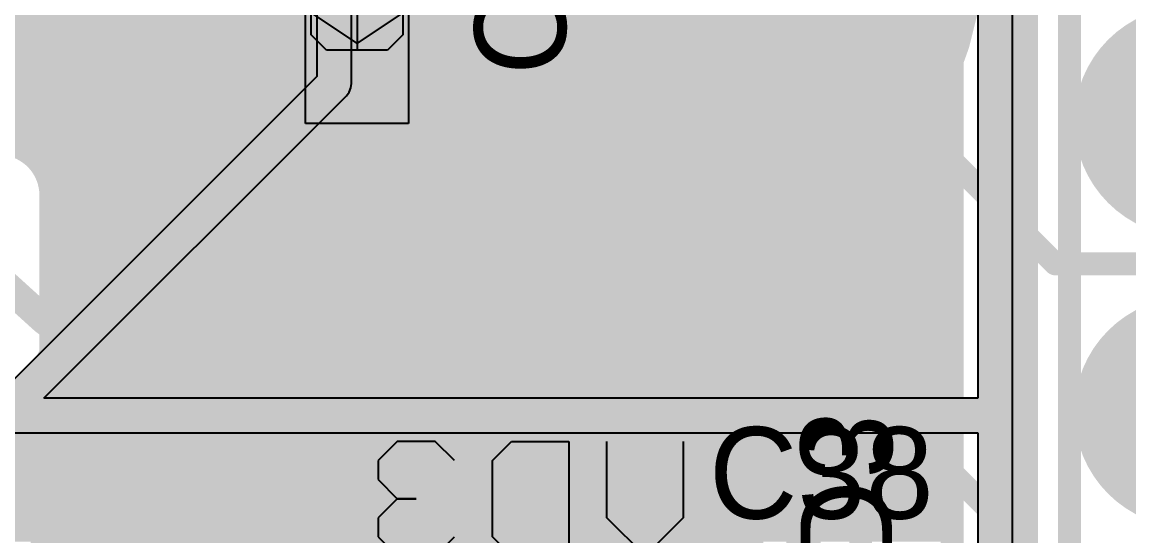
# Model space of a CAD drawing. Header units: millimetres. Extents: x 0.11 to 5.67, y 0.55 to 4.24.
# Drawn here: x 1.9891 to 2.3698, y 1.8947 to 2.0713 of the extents above; entities that cross this region are included whole.
import ezdxf

# ---------------------------------------------------------------- set-up
doc = ezdxf.new("R2010")
doc.units = ezdxf.units.MM
doc.header["$MEASUREMENT"] = 0
for name, color, linetype in [('BottomLayer', 5, 'Continuous'), ('BottomOverlay', 54, 'Continuous'), ('BottomPaste', 16, 'Continuous'), ('BottomSolder', 6, 'Continuous'), ('InternalPlane1', 76, 'Continuous'), ('InternalPlane2', 16, 'Continuous'), ('Mechanical3', 76, 'Continuous'), ('MultiLayer', 9, 'Continuous'), ('TopLayer', 1, 'Continuous'), ('TopOverlay', 2, 'Continuous'), ('TopSolder', 216, 'Continuous'), ('ViaHoleLayer', 16, 'Continuous')]:
    doc.layers.add(name, color=color, linetype=linetype)

# ---------------------------------------------------------------- blocks, each defined once
blk = doc.blocks.new('NANOPINEO_CORE_1')
at = {"layer": 'BottomLayer', "const_width": 0.0315}
for points in [[(0.76083, 0.40433, 1), (0.79232, 0.40433, 1)], [(0.76083, 0.30433, 1), (0.79232, 0.30433, 1)]]:
    blk.add_lwpolyline(points, format="xyb", close=True, dxfattribs=at)
at = {"layer": 'BottomSolder', "const_width": 0.03346}
for points in [[(0.75984, 0.40433, 1), (0.79331, 0.40433, 1)], [(0.75984, 0.30433, 1), (0.79331, 0.30433, 1)]]:
    blk.add_lwpolyline(points, format="xyb", close=True, dxfattribs=at)
at = {"layer": 'InternalPlane1', "const_width": 0.03968}
for points in [[(0.75673, 0.40433, 1), (0.79642, 0.40433, 1)], [(0.75673, 0.30433, 1), (0.79642, 0.30433, 1)]]:
    blk.add_lwpolyline(points, format="xyb", close=True, dxfattribs=at)
at = {"layer": 'InternalPlane2', "const_width": 0.03968}
for points in [[(0.75673, 0.40433, 1), (0.79642, 0.40433, 1)], [(0.75673, 0.30433, 1), (0.79642, 0.30433, 1)]]:
    blk.add_lwpolyline(points, format="xyb", close=True, dxfattribs=at)
at = {"layer": 'MultiLayer', "const_width": 0.0315}
for points in [[(0.76083, 0.40433, 1), (0.79232, 0.40433, 1)], [(0.76083, 0.30433, 1), (0.79232, 0.30433, 1)]]:
    blk.add_lwpolyline(points, format="xyb", close=True, dxfattribs=at)
at = {"layer": 'TopLayer', "const_width": 0.0315}
for points in [[(0.76083, 0.40433, 1), (0.79232, 0.40433, 1)], [(0.76083, 0.30433, 1), (0.79232, 0.30433, 1)]]:
    blk.add_lwpolyline(points, format="xyb", close=True, dxfattribs=at)
at = {"layer": 'TopOverlay', "const_width": 0.00787}
blk.add_lwpolyline([(0.83268, -0.68307), (0.83268, 0.79232)], dxfattribs=at)
at = {"layer": 'TopSolder', "const_width": 0.03346}
for points in [[(0.75984, 0.40433, 1), (0.79331, 0.40433, 1)], [(0.75984, 0.30433, 1), (0.79331, 0.30433, 1)]]:
    blk.add_lwpolyline(points, format="xyb", close=True, dxfattribs=at)
blk = doc.blocks.new('SMA_B_85')
at = {"layer": 'BottomLayer', "const_width": 0.01722}
for points in [[(-0.11737, 0.01722, 1), (-0.10015, 0.01722, 1)], [(-0.06521, 0.01722, 1), (-0.04798, 0.01722, 1)], [(0.04405, 0.01722, 1), (0.06127, 0.01722, 1)], [(0.09621, 0.01722, 1), (0.11343, 0.01722, 1)], [(-0.11737, -0.01722, 1), (-0.10015, -0.01722, 1)], [(0.04405, -0.01722, 1), (0.06127, -0.01722, 1)], [(0.09621, -0.01722, 1), (0.11343, -0.01722, 1)], [(-0.06521, -0.01722, 1), (-0.04798, -0.01722, 1)]]:
    blk.add_lwpolyline(points, format="xyb", close=True, dxfattribs=at)
at = {"layer": 'BottomLayer'}
for points in [[(-0.05659, 0.03445), (-0.10876, 0.03445), (-0.05659, -0.03445), (-0.10876, -0.03445)], [(0.10482, 0.03445), (0.05266, 0.03445), (0.10482, -0.03445), (0.05266, -0.03445)], [(-0.03937, 0.01722), (-0.12598, 0.01722), (-0.03937, -0.01722), (-0.12598, -0.01722)], [(0.12205, 0.01722), (0.03543, 0.01722), (0.12205, -0.01722), (0.03543, -0.01722)]]:
    blk.add_solid(points, dxfattribs=at)
at = {"layer": 'BottomOverlay'}
for points, const_width in [([(-0.1063, 0.05709), (-0.1063, 0.04626)], 0.00787), ([(0.10236, 0.05709), (-0.1063, 0.05709)], 0.00787), ([(0.10236, 0.05709), (0.10236, 0.04626)], 0.00787), ([(-0.02697, 0.035), (-0.02697, -0.035)], 0.005), ([(0.02303, 0.035), (-0.02697, 0)], 0.005), ([(0.02303, 0.035), (0.02303, -0.035)], 0.005), ([(0.02303, -0.035), (-0.02697, 0)], 0.005), ([(-0.1063, -0.04626), (-0.1063, -0.05709)], 0.00787), ([(0.10236, -0.04626), (0.10236, -0.05709)], 0.00787), ([(0.10236, -0.05709), (-0.1063, -0.05709)], 0.00787)]:
    blk.add_lwpolyline(points, dxfattribs=dict(at, const_width=const_width))
for points, const_width in [([(-0.10827, 0.05709, 1), (-0.10433, 0.05709, 1)], 0.00394), ([(-0.10827, 0.05709, 1), (-0.10433, 0.05709, 1)], 0.00394), ([(0.10039, 0.05709, 1), (0.10433, 0.05709, 1)], 0.00394), ([(0.10039, 0.05709, 1), (0.10433, 0.05709, 1)], 0.00394), ([(-0.10827, 0.04626, 1), (-0.10433, 0.04626, 1)], 0.00394), ([(0.10039, 0.04626, 1), (0.10433, 0.04626, 1)], 0.00394), ([(-0.02822, 0.035, 1), (-0.02572, 0.035, 1)], 0.0025), ([(0.02178, 0.035, 1), (0.02428, 0.035, 1)], 0.0025), ([(0.02178, 0.035, 1), (0.02428, 0.035, 1)], 0.0025), ([(-0.02822, 0, 1), (-0.02572, 0, 1)], 0.0025), ([(-0.02822, 0, 1), (-0.02572, 0, 1)], 0.0025), ([(-0.02822, -0.035, 1), (-0.02572, -0.035, 1)], 0.0025), ([(0.02178, -0.035, 1), (0.02428, -0.035, 1)], 0.0025), ([(0.02178, -0.035, 1), (0.02428, -0.035, 1)], 0.0025), ([(-0.10827, -0.04626, 1), (-0.10433, -0.04626, 1)], 0.00394), ([(0.10039, -0.04626, 1), (0.10433, -0.04626, 1)], 0.00394), ([(-0.10827, -0.05709, 1), (-0.10433, -0.05709, 1)], 0.00394), ([(-0.10827, -0.05709, 1), (-0.10433, -0.05709, 1)], 0.00394), ([(0.10039, -0.05709, 1), (0.10433, -0.05709, 1)], 0.00394), ([(0.10039, -0.05709, 1), (0.10433, -0.05709, 1)], 0.00394)]:
    blk.add_lwpolyline(points, format="xyb", close=True, dxfattribs=dict(at, const_width=const_width))
at = {"layer": 'BottomPaste', "const_width": 0.01722}
for points in [[(-0.11737, 0.01722, 1), (-0.10015, 0.01722, 1)], [(-0.06521, 0.01722, 1), (-0.04798, 0.01722, 1)], [(0.04405, 0.01722, 1), (0.06127, 0.01722, 1)], [(0.09621, 0.01722, 1), (0.11343, 0.01722, 1)], [(-0.11737, -0.01722, 1), (-0.10015, -0.01722, 1)], [(0.04405, -0.01722, 1), (0.06127, -0.01722, 1)], [(0.09621, -0.01722, 1), (0.11343, -0.01722, 1)], [(-0.06521, -0.01722, 1), (-0.04798, -0.01722, 1)]]:
    blk.add_lwpolyline(points, format="xyb", close=True, dxfattribs=at)
at = {"layer": 'BottomPaste'}
for points in [[(-0.05659, 0.03445), (-0.10876, 0.03445), (-0.05659, -0.03445), (-0.10876, -0.03445)], [(0.10482, 0.03445), (0.05266, 0.03445), (0.10482, -0.03445), (0.05266, -0.03445)], [(-0.03937, 0.01722), (-0.12598, 0.01722), (-0.03937, -0.01722), (-0.12598, -0.01722)], [(0.12205, 0.01722), (0.03543, 0.01722), (0.12205, -0.01722), (0.03543, -0.01722)]]:
    blk.add_solid(points, dxfattribs=at)
at = {"layer": 'BottomSolder', "const_width": 0.01919}
for points in [[(-0.11836, 0.01722, 1), (-0.09916, 0.01722, 1)], [(-0.06619, 0.01722, 1), (-0.047, 0.01722, 1)], [(0.04306, 0.01722, 1), (0.06225, 0.01722, 1)], [(0.09523, 0.01722, 1), (0.11442, 0.01722, 1)], [(-0.11836, -0.01722, 1), (-0.09916, -0.01722, 1)], [(-0.06619, -0.01722, 1), (-0.047, -0.01722, 1)], [(0.04306, -0.01722, 1), (0.06225, -0.01722, 1)], [(0.09523, -0.01722, 1), (0.11442, -0.01722, 1)]]:
    blk.add_lwpolyline(points, format="xyb", close=True, dxfattribs=at)
at = {"layer": 'BottomSolder'}
for points in [[(-0.05659, 0.03642), (-0.10876, 0.03642), (-0.05659, -0.03642), (-0.10876, -0.03642)], [(0.10482, 0.03642), (0.05266, 0.03642), (0.10482, -0.03642), (0.05266, -0.03642)], [(-0.0374, 0.01722), (-0.12795, 0.01722), (-0.0374, -0.01722), (-0.12795, -0.01722)], [(0.12402, 0.01722), (0.03346, 0.01722), (0.12402, -0.01722), (0.03346, -0.01722)]]:
    blk.add_solid(points, dxfattribs=at)
at = {"layer": 'Mechanical3'}
for p, q in [((-0.10039, -0.00032), (-0.08727, 0.0128)), ((-0.08727, 0.0128), (-0.07416, -0.00032)), ((-0.06104, -0.02656), (-0.06104, 0.0128)), ((-0.06104, 0.0128), (-0.04136, 0.0128)), ((-0.04136, 0.0128), (-0.0348, 0.00624)), ((-0.01512, 0.0128), (-0.02168, 0.00624)), ((-0.002, 0.0128), (-0.01512, 0.0128)), ((0.00456, 0.00624), (-0.002, 0.0128)), ((-0.0348, 0.00624), (-0.0348, -0.02)), ((0.00456, -0.00032), (0.00456, 0.00624)), ((-0.10039, -0.02656), (-0.10039, -0.00032)), ((-0.07416, -0.00032), (-0.07416, -0.02656)), ((-0.002, -0.00688), (0.00456, -0.00032)), ((-0.002, -0.00688), (-0.00856, -0.00688)), ((-0.00856, -0.00688), (-0.002, -0.00688)), ((0.00456, -0.01344), (-0.002, -0.00688)), ((0.00456, -0.02), (0.00456, -0.01344)), ((-0.0348, -0.02), (-0.04136, -0.02656)), ((-0.02168, -0.02), (-0.01512, -0.02656)), ((-0.002, -0.02656), (0.00456, -0.02)), ((-0.04136, -0.02656), (-0.06104, -0.02656)), ((-0.01512, -0.02656), (-0.002, -0.02656))]:
    blk.add_line(p, q, dxfattribs=at)
blk = doc.blocks.new('SDR0805_181')
at = {"layer": 'TopOverlay', "const_width": 0.00709}
blk.add_lwpolyline([(0.06036, -0.17141, -0.141431), (-0.05892, -0.17183)], format="xyb", dxfattribs=at)
blk = doc.blocks.new('CC0603_B_241')
at = {"layer": 'BottomLayer'}
for points in [[(-0.05315, -0.01772), (-0.01378, -0.01772), (-0.05315, 0.01772), (-0.01378, 0.01772)], [(0.05315, 0.01772), (0.01378, 0.01772), (0.05315, -0.01772), (0.01378, -0.01772)]]:
    blk.add_solid(points, dxfattribs=at)
at = {"layer": 'BottomOverlay', "const_width": 0.00701}
for points in [[(-0.06031, -0.02558, -0.201181), (-0.06035, 0.02547)], [(0.06042, 0.02547, -0.201181), (0.06038, -0.02558)]]:
    blk.add_lwpolyline(points, format="xyb", dxfattribs=at)
at = {"layer": 'BottomOverlay', "const_width": 0.0035}
for points in [[(-0.0621, 0.02547, 1), (-0.0586, 0.02547, 1)], [(-0.06172, 0.0255, 1), (-0.05821, 0.0255, 1)], [(0.05828, 0.0255, 1), (0.06179, 0.0255, 1)], [(0.05867, 0.02547, 1), (0.06217, 0.02547, 1)], [(-0.06206, -0.02558, 1), (-0.05856, -0.02558, 1)], [(-0.06179, -0.02559, 1), (-0.05829, -0.02559, 1)], [(0.05829, -0.02559, 1), (0.06179, -0.02559, 1)], [(0.05863, -0.02558, 1), (0.06213, -0.02558, 1)]]:
    blk.add_lwpolyline(points, format="xyb", close=True, dxfattribs=at)
at = {"layer": 'BottomOverlay', "const_width": 0.00701}
for points in [[(0.06004, 0.0255), (-0.05996, 0.0255)], [(0.06004, -0.02559), (-0.06004, -0.02559)]]:
    blk.add_lwpolyline(points, dxfattribs=at)
at = {"layer": 'BottomPaste'}
for p, q in [((-0.05315, -0.01772), (-0.05315, 0.01772)), ((-0.05315, 0.01772), (-0.01378, 0.01772)), ((-0.01378, 0.01772), (-0.02559, 0)), ((0.02559, 0), (0.01378, 0.01772)), ((0.01378, 0.01772), (0.05315, 0.01772)), ((0.05315, 0.01772), (0.05315, -0.01772)), ((-0.02559, 0), (-0.01378, -0.01772)), ((0.01378, -0.01772), (0.02559, 0)), ((-0.01378, -0.01772), (-0.05315, -0.01772)), ((0.05315, -0.01772), (0.01378, -0.01772))]:
    blk.add_line(p, q, dxfattribs=at)
at = {"layer": 'BottomSolder'}
for points in [[(-0.05512, -0.01969), (-0.01181, -0.01969), (-0.05512, 0.01969), (-0.01181, 0.01969)], [(0.05512, 0.01969), (0.01181, 0.01969), (0.05512, -0.01969), (0.01181, -0.01969)]]:
    blk.add_solid(points, dxfattribs=at)
at = {"layer": 'Mechanical3'}
for p, q in [((-0.0561, 0.0105), (-0.05085, 0.01575)), ((-0.05085, 0.01575), (-0.04036, 0.01575)), ((-0.04036, 0.01575), (-0.03511, 0.0105)), ((-0.01937, 0.01575), (-0.02462, 0.0105)), ((-0.00887, 0.01575), (-0.01937, 0.01575)), ((-0.00363, 0.0105), (-0.00887, 0.01575)), ((0.00687, 0.0105), (0.01212, 0.01575)), ((0.01212, 0.01575), (0.02261, 0.01575)), ((0.02261, 0.01575), (0.02786, 0.0105)), ((-0.0561, -0.01049), (-0.0561, 0.0105)), ((-0.00363, 0.00525), (-0.00363, 0.0105)), ((0.02786, 0.0105), (0.02786, -0.01049)), ((-0.00887, 0.00001), (-0.00363, 0.00525)), ((-0.00887, 0.00001), (-0.01412, 0.00001)), ((-0.01412, 0.00001), (-0.00887, 0.00001)), ((-0.00363, -0.00524), (-0.00887, 0.00001)), ((0.00687, -0.00524), (0.01212, 0.00001)), ((0.01212, 0.00001), (0.02786, 0.00001)), ((-0.00363, -0.01049), (-0.00363, -0.00524)), ((0.00687, -0.01049), (0.00687, -0.00524)), ((-0.05085, -0.01574), (-0.0561, -0.01049)), ((-0.03511, -0.01049), (-0.04036, -0.01574)), ((-0.02462, -0.01049), (-0.01937, -0.01574)), ((-0.00887, -0.01574), (-0.00363, -0.01049)), ((0.01212, -0.01574), (0.00687, -0.01049)), ((0.02786, -0.01049), (0.02261, -0.01574)), ((-0.04036, -0.01574), (-0.05085, -0.01574)), ((-0.01937, -0.01574), (-0.00887, -0.01574)), ((0.02261, -0.01574), (0.01212, -0.01574))]:
    blk.add_line(p, q, dxfattribs=at)
blk = doc.blocks.new('CC16X10_CAP0_5_1__P________242')
at = {"layer": 'InternalPlane1', "const_width": 0.01181}
blk.add_lwpolyline([(0.22203, -0.04324, -0.240079), (0.17797, -0.04324)], format="xyb", dxfattribs=at)
at = {"layer": 'InternalPlane2', "const_width": 0.01181}
blk.add_lwpolyline([(0.02203, -0.04324, -0.240079), (-0.02203, -0.04324)], format="xyb", dxfattribs=at)
at = {"layer": 'TopOverlay', "const_width": 0.01}
blk.add_lwpolyline([(0.29685, 0, 1), (-0.09685, 0, 1)], format="xyb", close=True, dxfattribs=at)

msp = doc.modelspace()

# ---------------------------------------------------------------- linework, layer by layer
at = {"layer": 'BottomLayer'}
for points, const_width in [([(2.30807, 2.02461), (2.30807, 2.75394)], 0.00787), ([(2.29134, 1.93406), (2.29134, 2.73032)], 0.00787), ([(2.27756, 1.86122), (2.27756, 2.71161)], 0.00787), ([(2.25984, 1.86122), (2.25984, 2.10404)], 0.00787), ([(2.0748, 2.02461), (2.0748, 2.0876)], 0.00787), ([(2.13386, 2.02461), (2.13386, 2.0876)], 0.00787), ([(2.10433, 2.0561), (2.10433, 2.08366)], 0.00787), ([(1.96949, 2.06988), (2.0748, 2.06988)], 0.00787), ([(2.13386, 2.06988), (2.25984, 2.06988)], 0.00787), ([(1.96949, 2.062), (2.0748, 2.062)], 0.00787), ([(2.10335, 2.05512), (2.10433, 2.0561)], 0.01969), ([(2.10335, 2.02165), (2.10335, 2.05512)], 0.01969), ([(2.13386, 2.062), (2.25984, 2.062)], 0.00787), ([(2.07874, 2.0561), (2.10433, 2.0561)], 0.00787), ([(2.10433, 2.0561), (2.12992, 2.0561)], 0.00787), ([(2.10433, 2.02854), (2.10433, 2.0561)], 0.00787), ([(1.96949, 2.05413), (2.0748, 2.05413)], 0.00787), ([(2.13386, 2.05413), (2.25984, 2.05413)], 0.00787), ([(1.96949, 2.04625), (2.0748, 2.04625)], 0.00787), ([(2.13386, 2.04625), (2.25984, 2.04625)], 0.00787), ([(1.96949, 2.03838), (2.0748, 2.03838)], 0.00787), ([(2.13386, 2.03838), (2.25984, 2.03838)], 0.00787), ([(1.96949, 2.03051), (2.0748, 2.03051)], 0.00787), ([(2.13386, 2.03051), (2.25984, 2.03051)], 0.00787), ([(1.99533, 2.02263), (2.25984, 2.02263)], 0.00787), ([(2.0748, 2.02461), (2.13386, 2.02461)], 0.00787), ([(2.30807, 2.02461), (2.34449, 1.98819)], 0.00787), ([(1.99877, 2.01476), (2.25984, 2.01476)], 0.00787), ([(1.99902, 1.94488), (1.99902, 2.01181)], 0.00787), ([(1.99902, 2.00688), (2.25984, 2.00688)], 0.00787), ([(1.99902, 1.99901), (2.25984, 1.99901)], 0.00787), ([(1.99902, 1.99114), (2.25984, 1.99114)], 0.00787), ([(2.34449, 1.98819), (2.43917, 1.98819)], 0.00787), ([(1.99902, 1.98326), (2.25984, 1.98326)], 0.00787), ([(1.99902, 1.97539), (2.25984, 1.97539)], 0.00787), ([(1.99902, 1.96751), (2.25984, 1.96751)], 0.00787), ([(1.99902, 1.95964), (2.25984, 1.95964)], 0.00787), ([(1.99902, 1.95177), (2.25984, 1.95177)], 0.00787), ([(2.01132, 1.94685), (2.06348, 1.94685)], 0.00787), ([(2.17274, 1.94882), (2.2249, 1.94882)], 0.00787), ([(2.0374, 1.90059), (2.0374, 1.94291)], 0.00787), ([(2.07625, 1.94389), (2.15597, 1.94389)], 0.00787), ([(2.24167, 1.94389), (2.25984, 1.94389)], 0.00787), ([(2.08611, 1.93602), (2.14764, 1.93602)], 0.00787), ([(2.25, 1.93602), (2.25984, 1.93602)], 0.00787), ([(2.29134, 1.93406), (2.33465, 1.89075)], 0.00787), ([(2.09062, 1.92814), (2.1435, 1.92814)], 0.00787), ([(2.25413, 1.92814), (2.25984, 1.92814)], 0.00787), ([(2.09242, 1.92027), (2.14183, 1.92027)], 0.00787), ([(2.25581, 1.92027), (2.25984, 1.92027)], 0.00787), ([(2.09252, 1.88337), (2.09252, 1.91782)], 0.00787), ([(2.14173, 1.88337), (2.14173, 1.91782)], 0.00787), ([(2.19094, 1.89272), (2.19882, 1.90059)], 0.03937), ([(2.19882, 1.90059), (2.20276, 1.89665)], 0.03937), ([(2.25591, 1.88337), (2.25591, 1.91782)], 0.00787), ([(2.09252, 1.9124), (2.14173, 1.9124)], 0.00787), ([(2.20276, 1.82185), (2.20276, 1.89665)], 0.03937), ([(2.25591, 1.9124), (2.25984, 1.9124)], 0.00787), ([(2.0374, 1.90059), (2.09941, 1.90059)], 0.01969), ([(2.09252, 1.90452), (2.14173, 1.90452)], 0.00787), ([(2.25591, 1.90452), (2.25984, 1.90452)], 0.00787), ([(1.98622, 1.90059), (2.0374, 1.90059)], 0.00787), ([(2.0374, 1.90059), (2.08858, 1.90059)], 0.00787), ([(2.0374, 1.85827), (2.0374, 1.90059)], 0.00787), ([(2.09252, 1.89665), (2.14173, 1.89665)], 0.00787), ([(2.25591, 1.89665), (2.25984, 1.89665)], 0.00787)]:
    msp.add_lwpolyline(points, dxfattribs=dict(at, const_width=const_width))
for points, const_width in [([(2.07283, 2.06988, 1), (2.07677, 2.06988, 1)], 0.00394), ([(2.13189, 2.06988, 1), (2.13583, 2.06988, 1)], 0.00394), ([(2.25787, 2.06988, 1), (2.26181, 2.06988, 1)], 0.00394), ([(2.07283, 2.062, 1), (2.07677, 2.062, 1)], 0.00394), ([(2.09843, 2.05512, 1), (2.10827, 2.05512, 1)], 0.00984), ([(2.09843, 2.05512, 1), (2.10827, 2.05512, 1)], 0.00984), ([(2.09941, 2.0561, 1), (2.10925, 2.0561, 1)], 0.00984), ([(2.13189, 2.062, 1), (2.13583, 2.062, 1)], 0.00394), ([(2.25787, 2.062, 1), (2.26181, 2.062, 1)], 0.00394), ([(2.07677, 2.0561, 1), (2.08071, 2.0561, 1)], 0.00394), ([(2.10236, 2.0561, 1), (2.1063, 2.0561, 1)], 0.00394), ([(2.10236, 2.0561, 1), (2.1063, 2.0561, 1)], 0.00394), ([(2.10236, 2.0561, 1), (2.1063, 2.0561, 1)], 0.00394), ([(2.10236, 2.0561, 1), (2.1063, 2.0561, 1)], 0.00394), ([(2.12795, 2.0561, 1), (2.13189, 2.0561, 1)], 0.00394), ([(2.07283, 2.05413, 1), (2.07677, 2.05413, 1)], 0.00394), ([(2.13189, 2.05413, 1), (2.13583, 2.05413, 1)], 0.00394), ([(2.25787, 2.05413, 1), (2.26181, 2.05413, 1)], 0.00394), ([(2.07283, 2.04625, 1), (2.07677, 2.04625, 1)], 0.00394), ([(2.13189, 2.04625, 1), (2.13583, 2.04625, 1)], 0.00394), ([(2.25787, 2.04625, 1), (2.26181, 2.04625, 1)], 0.00394), ([(2.07283, 2.03838, 1), (2.07677, 2.03838, 1)], 0.00394), ([(2.13189, 2.03838, 1), (2.13583, 2.03838, 1)], 0.00394), ([(2.25787, 2.03838, 1), (2.26181, 2.03838, 1)], 0.00394), ([(2.07283, 2.03051, 1), (2.07677, 2.03051, 1)], 0.00394), ([(2.09744, 2.02165, 1), (2.10925, 2.02165, 1)], 0.01181), ([(2.13189, 2.03051, 1), (2.13583, 2.03051, 1)], 0.00394), ([(2.25787, 2.03051, 1), (2.26181, 2.03051, 1)], 0.00394), ([(2.09843, 2.02165, 1), (2.10827, 2.02165, 1)], 0.00984), ([(2.10236, 2.02854, 1), (2.1063, 2.02854, 1)], 0.00394), ([(1.99336, 2.02263, 1), (1.9973, 2.02263, 1)], 0.00394), ([(2.07283, 2.02461, 1), (2.07677, 2.02461, 1)], 0.00394), ([(2.07283, 2.02461, 1), (2.07677, 2.02461, 1)], 0.00394), ([(2.13189, 2.02461, 1), (2.13583, 2.02461, 1)], 0.00394), ([(2.13189, 2.02461, 1), (2.13583, 2.02461, 1)], 0.00394), ([(2.25787, 2.02263, 1), (2.26181, 2.02263, 1)], 0.00394), ([(2.3061, 2.02461, 1), (2.31004, 2.02461, 1)], 0.00394), ([(2.3061, 2.02461, 1), (2.31004, 2.02461, 1)], 0.00394), ([(1.9968, 2.01476, 1), (2.00074, 2.01476, 1)], 0.00394), ([(2.25787, 2.01476, 1), (2.26181, 2.01476, 1)], 0.00394), ([(1.99705, 2.01181, 1), (2.00098, 2.01181, 1)], 0.00394), ([(1.99705, 2.01181, 1), (2.00098, 2.01181, 1)], 0.00394), ([(1.99705, 2.01181, 1), (2.00098, 2.01181, 1)], 0.00394), ([(1.99705, 2.00688, 1), (2.00098, 2.00688, 1)], 0.00394), ([(2.25787, 2.00688, 1), (2.26181, 2.00688, 1)], 0.00394), ([(1.99705, 1.99901, 1), (2.00098, 1.99901, 1)], 0.00394), ([(2.25787, 1.99901, 1), (2.26181, 1.99901, 1)], 0.00394), ([(1.99705, 1.99114, 1), (2.00098, 1.99114, 1)], 0.00394), ([(2.25787, 1.99114, 1), (2.26181, 1.99114, 1)], 0.00394), ([(2.34252, 1.98819, 1), (2.34646, 1.98819, 1)], 0.00394), ([(2.34252, 1.98819, 1), (2.34646, 1.98819, 1)], 0.00394), ([(1.99705, 1.98326, 1), (2.00098, 1.98326, 1)], 0.00394), ([(2.25787, 1.98326, 1), (2.26181, 1.98326, 1)], 0.00394), ([(1.99705, 1.97539, 1), (2.00098, 1.97539, 1)], 0.00394), ([(2.25787, 1.97539, 1), (2.26181, 1.97539, 1)], 0.00394), ([(1.99705, 1.96751, 1), (2.00098, 1.96751, 1)], 0.00394), ([(2.25787, 1.96751, 1), (2.26181, 1.96751, 1)], 0.00394), ([(1.99705, 1.95964, 1), (2.00098, 1.95964, 1)], 0.00394), ([(2.25787, 1.95964, 1), (2.26181, 1.95964, 1)], 0.00394), ([(1.99705, 1.95177, 1), (2.00098, 1.95177, 1)], 0.00394), ([(2.25787, 1.95177, 1), (2.26181, 1.95177, 1)], 0.00394), ([(2.00935, 1.94685, 1), (2.01329, 1.94685, 1)], 0.00394), ([(2.00935, 1.94685, 1), (2.01329, 1.94685, 1)], 0.00394), ([(2.06152, 1.94685, 1), (2.06545, 1.94685, 1)], 0.00394), ([(2.06152, 1.94685, 1), (2.06545, 1.94685, 1)], 0.00394), ([(2.17077, 1.94882, 1), (2.1747, 1.94882, 1)], 0.00394), ([(2.17077, 1.94882, 1), (2.1747, 1.94882, 1)], 0.00394), ([(2.22293, 1.94882, 1), (2.22687, 1.94882, 1)], 0.00394), ([(2.22293, 1.94882, 1), (2.22687, 1.94882, 1)], 0.00394), ([(1.99703, 1.94411, 1), (2.00097, 1.94411, 1)], 0.00394), ([(1.99705, 1.94488, 1), (2.00098, 1.94488, 1)], 0.00394), ([(2.03543, 1.94291, 1), (2.03937, 1.94291, 1)], 0.00394), ([(2.07428, 1.94389, 1), (2.07822, 1.94389, 1)], 0.00394), ([(2.154, 1.94389, 1), (2.15794, 1.94389, 1)], 0.00394), ([(2.2397, 1.94389, 1), (2.24364, 1.94389, 1)], 0.00394), ([(2.25787, 1.94389, 1), (2.26181, 1.94389, 1)], 0.00394), ([(2.08414, 1.93602, 1), (2.08807, 1.93602, 1)], 0.00394), ([(2.14567, 1.93602, 1), (2.14961, 1.93602, 1)], 0.00394), ([(2.24803, 1.93602, 1), (2.25197, 1.93602, 1)], 0.00394), ([(2.25787, 1.93602, 1), (2.26181, 1.93602, 1)], 0.00394), ([(2.28937, 1.93406, 1), (2.29331, 1.93406, 1)], 0.00394), ([(2.28937, 1.93406, 1), (2.29331, 1.93406, 1)], 0.00394), ([(2.08865, 1.92814, 1), (2.09259, 1.92814, 1)], 0.00394), ([(2.14154, 1.92814, 1), (2.14547, 1.92814, 1)], 0.00394), ([(2.25217, 1.92814, 1), (2.2561, 1.92814, 1)], 0.00394), ([(2.25787, 1.92814, 1), (2.26181, 1.92814, 1)], 0.00394), ([(2.09045, 1.92027, 1), (2.09438, 1.92027, 1)], 0.00394), ([(2.13986, 1.92027, 1), (2.1438, 1.92027, 1)], 0.00394), ([(2.25384, 1.92027, 1), (2.25778, 1.92027, 1)], 0.00394), ([(2.25787, 1.92027, 1), (2.26181, 1.92027, 1)], 0.00394), ([(2.09055, 1.91782, 1), (2.09449, 1.91782, 1)], 0.00394), ([(2.09055, 1.91782, 1), (2.09449, 1.91782, 1)], 0.00394), ([(2.13976, 1.91782, 1), (2.1437, 1.91782, 1)], 0.00394), ([(2.13976, 1.91782, 1), (2.1437, 1.91782, 1)], 0.00394), ([(2.18898, 1.90059, 1), (2.20866, 1.90059, 1)], 0.01969), ([(2.18898, 1.90059, 1), (2.20866, 1.90059, 1)], 0.01969), ([(2.25394, 1.91782, 1), (2.25787, 1.91782, 1)], 0.00394), ([(2.25394, 1.91782, 1), (2.25787, 1.91782, 1)], 0.00394), ([(2.09055, 1.9124, 1), (2.09449, 1.9124, 1)], 0.00394), ([(2.13976, 1.9124, 1), (2.1437, 1.9124, 1)], 0.00394), ([(2.19291, 1.89665, 1), (2.2126, 1.89665, 1)], 0.01969), ([(2.19291, 1.89665, 1), (2.2126, 1.89665, 1)], 0.01969), ([(2.25394, 1.9124, 1), (2.25787, 1.9124, 1)], 0.00394), ([(2.25787, 1.9124, 1), (2.26181, 1.9124, 1)], 0.00394), ([(2.0935, 1.90059, 1), (2.10531, 1.90059, 1)], 0.01181), ([(2.1811, 1.89272, 1), (2.20079, 1.89272, 1)], 0.01969), ([(2.03248, 1.90059, 1), (2.04232, 1.90059, 1)], 0.00984), ([(2.09055, 1.90452, 1), (2.09449, 1.90452, 1)], 0.00394), ([(2.09449, 1.90059, 1), (2.10433, 1.90059, 1)], 0.00984), ([(2.13976, 1.90452, 1), (2.1437, 1.90452, 1)], 0.00394), ([(2.25394, 1.90452, 1), (2.25787, 1.90452, 1)], 0.00394), ([(2.25787, 1.90452, 1), (2.26181, 1.90452, 1)], 0.00394), ([(1.98425, 1.90059, 1), (1.98819, 1.90059, 1)], 0.00394), ([(2.03543, 1.90059, 1), (2.03937, 1.90059, 1)], 0.00394), ([(2.03543, 1.90059, 1), (2.03937, 1.90059, 1)], 0.00394), ([(2.03543, 1.90059, 1), (2.03937, 1.90059, 1)], 0.00394), ([(2.03543, 1.90059, 1), (2.03937, 1.90059, 1)], 0.00394), ([(2.08661, 1.90059, 1), (2.09055, 1.90059, 1)], 0.00394), ([(2.09055, 1.89665, 1), (2.09449, 1.89665, 1)], 0.00394), ([(2.13976, 1.89665, 1), (2.1437, 1.89665, 1)], 0.00394), ([(2.25394, 1.89665, 1), (2.25787, 1.89665, 1)], 0.00394), ([(2.25787, 1.89665, 1), (2.26181, 1.89665, 1)], 0.00394)]:
    msp.add_lwpolyline(points, format="xyb", close=True, dxfattribs=dict(at, const_width=const_width))
at = {"layer": 'BottomLayer', "const_width": 0.00787}
for points in [[(1.98087, 2.02952, -0.4214), (1.99902, 2.01181)], [(1.9809, 2.02952, -0.420884), (1.99902, 2.01181)], [(1.999, 1.94411, -0.109992), (2.01132, 1.94685)], [(2.06348, 1.94685, -0.414214), (2.09252, 1.91782)], [(2.14173, 1.91782, -0.414214), (2.17274, 1.94882)], [(2.2249, 1.94882, -0.414214), (2.25591, 1.91782)]]:
    msp.add_lwpolyline(points, format="xyb", dxfattribs=at)
at = {"layer": 'InternalPlane2'}
for p, q in [((2.31786, 2.90748), (2.31786, 1.94198)), ((2.32978, 1.86319), (2.32978, 2.90501)), ((2.10241, 2.0502), (2.10241, 2.14862)), ((2.0905, 2.14615), (2.0905, 2.05266)), ((2.0905, 2.05266), (1.97982, 1.94198)), ((2.10162, 2.04722), (2.10221, 2.04866)), ((2.10221, 2.04866), (2.10241, 2.0502)), ((1.99666, 1.94198), (2.10067, 2.04598)), ((2.10067, 2.04598), (2.10162, 2.04722)), ((2.31786, 1.94198), (1.99666, 1.94198)), ((1.76181, 1.93007), (2.31786, 1.93007)), ((2.31786, 1.93007), (2.31786, 1.86319))]:
    msp.add_line(p, q, dxfattribs=at)
at = {"layer": 'InternalPlane2', "const_width": 0.01181}
for points in [[(2.32382, 1.86319), (2.32382, 2.90748)], [(2.09646, 2.0502), (2.09646, 2.14862)], [(1.98228, 1.93602), (2.09646, 2.0502)], [(1.98228, 1.93602), (2.06693, 1.93602)], [(2.06693, 1.93602), (2.32185, 1.93602)]]:
    msp.add_lwpolyline(points, dxfattribs=at)
at = {"layer": 'InternalPlane2'}
for points, const_width in [([(2.0935, 2.0502, 1), (2.09941, 2.0502, 1)], 0.00591), ([(2.0935, 2.0502, 1), (2.09941, 2.0502, 1)], 0.00591), ([(2.09039, 2.02165, 1), (2.1163, 2.02165, 1)], 0.02591), ([(2.06398, 1.93602, 1), (2.06988, 1.93602, 1)], 0.00591), ([(2.06398, 1.93602, 1), (2.06988, 1.93602, 1)], 0.00591), ([(2.3189, 1.93602, 1), (2.3248, 1.93602, 1)], 0.00591), ([(2.08646, 1.90059, 1), (2.11236, 1.90059, 1)], 0.02591)]:
    msp.add_lwpolyline(points, format="xyb", close=True, dxfattribs=dict(at, const_width=const_width))
at = {"layer": 'MultiLayer', "const_width": 0.01181}
for points in [[(2.09744, 2.02165, 1), (2.10925, 2.02165, 1)], [(2.0935, 1.90059, 1), (2.10531, 1.90059, 1)]]:
    msp.add_lwpolyline(points, format="xyb", close=True, dxfattribs=at)
at = {"layer": 'TopLayer'}
for points, const_width in [([(2.32776, 1.65966), (2.32776, 2.23426)], 0.00984), ([(2.30906, 1.79196), (2.30906, 2.23426)], 0.00787), ([(2.34941, 1.66043), (2.34941, 2.15433)], 0.00787), ([(1.93969, 2.11391), (1.99481, 2.05879)], 0.00787), ([(1.98372, 2.06988), (2.30906, 2.06988)], 0.00787), ([(1.9916, 2.062), (2.30906, 2.062)], 0.00787), ([(1.99816, 2.05413), (2.30906, 2.05413)], 0.00787), ([(2, 1.96358), (2, 2.04626)], 0.00787), ([(2, 2.04625), (2.30906, 2.04625)], 0.00787), ([(2, 2.03838), (2.30906, 2.03838)], 0.00787), ([(2, 2.03051), (2.30906, 2.03051)], 0.00787), ([(2, 2.02263), (2.30906, 2.02263)], 0.00787), ([(2, 2.01476), (2.30906, 2.01476)], 0.00787), ([(2, 2.00688), (2.30906, 2.00688)], 0.00787), ([(2, 1.99901), (2.30906, 1.99901)], 0.00787), ([(2, 1.99114), (2.30906, 1.99114)], 0.00787), ([(2, 1.98326), (2.30906, 1.98326)], 0.00787), ([(2, 1.97539), (2.30906, 1.97539)], 0.00787), ([(2, 1.96751), (2.30906, 1.96751)], 0.00787), ([(1.99956, 1.95964), (2.30906, 1.95964)], 0.00787), ([(1.95544, 1.91169), (1.99481, 1.95106)], 0.00787), ([(1.99548, 1.95177), (2.30906, 1.95177)], 0.00787), ([(1.98765, 1.94389), (2.30906, 1.94389)], 0.00787), ([(1.97977, 1.93602), (2.30906, 1.93602)], 0.00787), ([(1.9719, 1.92814), (2.30906, 1.92814)], 0.00787), ([(1.96403, 1.92027), (2.30906, 1.92027)], 0.00787), ([(1.95615, 1.9124), (2.30906, 1.9124)], 0.00787), ([(1.54724, 1.90452), (2.30906, 1.90452)], 0.00787), ([(1.54724, 1.89665), (2.30906, 1.89665)], 0.00787)]:
    msp.add_lwpolyline(points, dxfattribs=dict(at, const_width=const_width))
for points, const_width in [([(2.30709, 2.06988, 1), (2.31102, 2.06988, 1)], 0.00394), ([(1.98963, 2.062, 1), (1.99356, 2.062, 1)], 0.00394), ([(2.30709, 2.062, 1), (2.31102, 2.062, 1)], 0.00394), ([(1.99284, 2.05879, 1), (1.99678, 2.05879, 1)], 0.00394), ([(1.99284, 2.05879, 1), (1.99678, 2.05879, 1)], 0.00394), ([(1.99284, 2.05879, 1), (1.99678, 2.05879, 1)], 0.00394), ([(1.99619, 2.05413, 1), (2.00013, 2.05413, 1)], 0.00394), ([(2.30709, 2.05413, 1), (2.31102, 2.05413, 1)], 0.00394), ([(1.99803, 2.04626, 1), (2.00197, 2.04626, 1)], 0.00394), ([(1.99803, 2.04626, 1), (2.00197, 2.04626, 1)], 0.00394), ([(1.99803, 2.04626, 1), (2.00197, 2.04626, 1)], 0.00394), ([(1.99803, 2.04625, 1), (2.00197, 2.04625, 1)], 0.00394), ([(2.30709, 2.04625, 1), (2.31102, 2.04625, 1)], 0.00394), ([(1.99803, 2.03838, 1), (2.00197, 2.03838, 1)], 0.00394), ([(2.30709, 2.03838, 1), (2.31102, 2.03838, 1)], 0.00394), ([(1.99803, 2.03051, 1), (2.00197, 2.03051, 1)], 0.00394), ([(2.09744, 2.02165, 1), (2.10925, 2.02165, 1)], 0.01181), ([(2.30709, 2.03051, 1), (2.31102, 2.03051, 1)], 0.00394), ([(1.99803, 2.02263, 1), (2.00197, 2.02263, 1)], 0.00394), ([(2.30709, 2.02263, 1), (2.31102, 2.02263, 1)], 0.00394), ([(1.99803, 2.01476, 1), (2.00197, 2.01476, 1)], 0.00394), ([(2.30709, 2.01476, 1), (2.31102, 2.01476, 1)], 0.00394), ([(1.99803, 2.00688, 1), (2.00197, 2.00688, 1)], 0.00394), ([(2.30709, 2.00688, 1), (2.31102, 2.00688, 1)], 0.00394), ([(1.99803, 1.99901, 1), (2.00197, 1.99901, 1)], 0.00394), ([(2.30709, 1.99901, 1), (2.31102, 1.99901, 1)], 0.00394), ([(1.99803, 1.99114, 1), (2.00197, 1.99114, 1)], 0.00394), ([(2.30709, 1.99114, 1), (2.31102, 1.99114, 1)], 0.00394), ([(1.99803, 1.98326, 1), (2.00197, 1.98326, 1)], 0.00394), ([(2.30709, 1.98326, 1), (2.31102, 1.98326, 1)], 0.00394), ([(1.99803, 1.97539, 1), (2.00197, 1.97539, 1)], 0.00394), ([(2.30709, 1.97539, 1), (2.31102, 1.97539, 1)], 0.00394), ([(1.99803, 1.96751, 1), (2.00197, 1.96751, 1)], 0.00394), ([(2.30709, 1.96751, 1), (2.31102, 1.96751, 1)], 0.00394), ([(1.99803, 1.96358, 1), (2.00197, 1.96358, 1)], 0.00394), ([(1.99803, 1.96358, 1), (2.00197, 1.96358, 1)], 0.00394), ([(1.99803, 1.96358, 1), (2.00197, 1.96358, 1)], 0.00394), ([(1.99759, 1.95964, 1), (2.00152, 1.95964, 1)], 0.00394), ([(2.30709, 1.95964, 1), (2.31102, 1.95964, 1)], 0.00394), ([(1.99284, 1.95106, 1), (1.99678, 1.95106, 1)], 0.00394), ([(1.99284, 1.95106, 1), (1.99678, 1.95106, 1)], 0.00394), ([(1.99284, 1.95106, 1), (1.99678, 1.95106, 1)], 0.00394), ([(1.99352, 1.95177, 1), (1.99745, 1.95177, 1)], 0.00394), ([(2.30709, 1.95177, 1), (2.31102, 1.95177, 1)], 0.00394), ([(1.98568, 1.94389, 1), (1.98962, 1.94389, 1)], 0.00394), ([(2.30709, 1.94389, 1), (2.31102, 1.94389, 1)], 0.00394), ([(2.30709, 1.93602, 1), (2.31102, 1.93602, 1)], 0.00394), ([(2.30709, 1.92814, 1), (2.31102, 1.92814, 1)], 0.00394), ([(2.30709, 1.92027, 1), (2.31102, 1.92027, 1)], 0.00394), ([(2.30709, 1.9124, 1), (2.31102, 1.9124, 1)], 0.00394), ([(2.0935, 1.90059, 1), (2.10531, 1.90059, 1)], 0.01181), ([(2.30709, 1.90452, 1), (2.31102, 1.90452, 1)], 0.00394), ([(2.30709, 1.89665, 1), (2.31102, 1.89665, 1)], 0.00394)]:
    msp.add_lwpolyline(points, format="xyb", close=True, dxfattribs=dict(at, const_width=const_width))
at = {"layer": 'TopLayer', "const_width": 0.00787}
for points in [[(1.99481, 2.05879, -0.198912), (2, 2.04626)], [(1.99481, 2.05879, -0.198912), (2, 2.04626)], [(2, 1.96358, -0.198912), (1.99481, 1.95106)], [(2, 1.96358, -0.198912), (1.99481, 1.95106)]]:
    msp.add_lwpolyline(points, format="xyb", dxfattribs=at)
at = {"layer": 'ViaHoleLayer', "const_width": 0.00591}
for points in [[(2.10039, 2.02165, 1), (2.1063, 2.02165, 1)], [(2.09646, 1.90059, 1), (2.10236, 1.90059, 1)]]:
    msp.add_lwpolyline(points, format="xyb", close=True, dxfattribs=at)

# ---------------------------------------------------------------- block references
for name, p, rotation in [('NANOPINEO_CORE_1', (3.16732, 2.34154), 180), ('CC16X10_CAP0_5_1__P________242', (2.02165, 2.12106), 360), ('CC0603_B_241', (2.10433, 2.08957), 270), ('SMA_B_85', (2.11614, 1.90059), 180), ('SDR0805_181', (2.12795, 1.71555), 180)]:
    msp.add_blockref(name, p, dxfattribs=dict(rotation=rotation))

# ---------------------------------------------------------------- texts
at = {"layer": 'BottomOverlay', "text_generation_flag": 2}
for s, p in [('C39', (2.14468, 2.05315)), ('VD3', (2.25689, 1.85532))]:
    msp.add_text(s, height=0.031496, rotation=270, dxfattribs=at).set_placement(p)
at = {"layer": 'TopOverlay'}
msp.add_text('C38', height=0.031496, dxfattribs=at).set_placement((2.22539, 1.90059))

doc.saveas('drawing.dxf')
